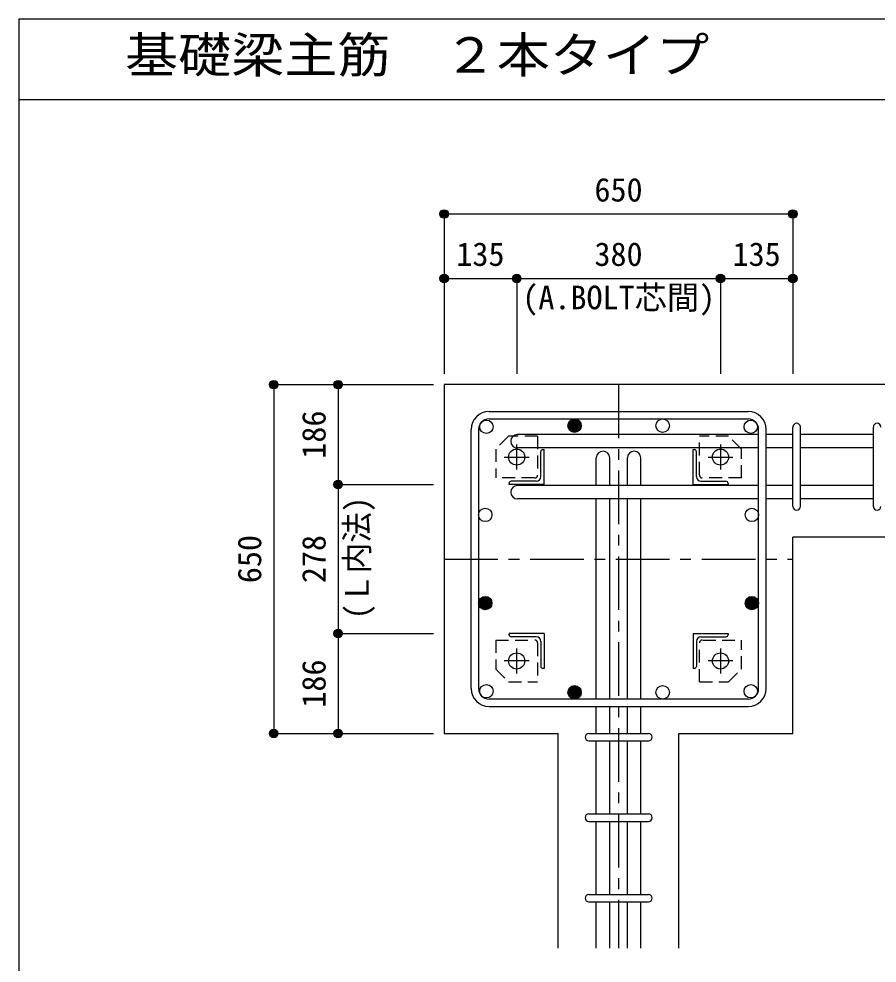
# Model space of a CAD drawing. Units: millimetres at full size, sheet at 1:20. Extents: x -3982 to 3969, y -2797 to 2801.
# Drawn here: x -3982 to -2382, y 1041 to 2801 of the extents above; entities that cross this region are included whole.
import ezdxf
from ezdxf.enums import TextEntityAlignment as Align

# ---------------------------------------------------------------- set-up
doc = ezdxf.new("R2010")
doc.units = ezdxf.units.MM
doc.header["$LTSCALE"] = 20
doc.header["$PDMODE"] = 32
doc.header["$PDSIZE"] = 10
doc.linetypes.add('CHAIN1', pattern=[8, 5, -1, 1, -1])
doc.linetypes.add('DASHED1', pattern=[1.8, 1.2, -0.6])
for name, color, linetype in [('6-1_躯体線', 2, 'Continuous'), ('6-2_A.Bolt_', 4, 'Continuous'), ('6-3_柱型主筋', 4, 'Continuous'), ('6-4_フープ', 7, 'Continuous'), ('6-5_梁主筋', 7, 'Continuous'), ('6-6_S.T.P.', 7, 'Continuous'), ('6-7_文字', 7, 'Continuous'), ('6-9_プレート', 4, 'DASHED1'), ('6-D_寸法', 4, 'Continuous'), ('F-0_枠', 6, 'Continuous')]:
    doc.layers.add(name, color=color, linetype=linetype)
doc.styles.add('ＭＳ ゴシック', font='')
doc.styles.get('ＭＳ ゴシック').set_extended_font_data('MS Gothic')

msp = doc.modelspace()

# ---------------------------------------------------------------- linework, layer by layer
at = {"layer": '6-1_躯体線'}
for p, q in [((-3188.87, 2119.12), (-3188.87, 1469.12)), ((-2138.87, 2119.12), (-3188.87, 2119.12)), ((-2138.87, 1835.12), (-2538.87, 1835.12)), ((-2538.87, 1469.12), (-2538.87, 1835.12)), ((-3188.87, 1469.12), (-2976.37, 1469.12)), ((-2976.37, 1069.12), (-2976.37, 1469.12)), ((-2751.37, 1069.12), (-2751.37, 1469.12)), ((-2751.37, 1469.12), (-2538.87, 1469.12))]:
    msp.add_line(p, q, dxfattribs=at)
at = {"layer": '6-2_A.Bolt_', "linetype": 'CHAIN1'}
for p, q in [((-3053.87, 1960.92), (-3053.87, 2007.42)), ((-2673.87, 2007.42), (-2673.87, 1960.92)), ((-3077.17, 1984.12), (-3030.67, 1984.12)), ((-2697.07, 1984.12), (-2650.57, 1984.12)), ((-3053.87, 1580.82), (-3053.87, 1627.32)), ((-2673.87, 1627.32), (-2673.87, 1580.82)), ((-3030.67, 1604.12), (-3077.17, 1604.12)), ((-2650.57, 1604.12), (-2697.07, 1604.12))]:
    msp.add_line(p, q, dxfattribs=at)
at = {"layer": '6-2_A.Bolt_'}
for p, q in [((-3008.87, 1947.62), (-3008.87, 1994.12)), ((-3004.87, 1998.12), (-3002.87, 1998.12)), ((-3002.87, 1933.12), (-3002.87, 1998.12)), ((-2724.87, 1998.12), (-2722.87, 1998.12)), ((-2724.87, 1933.12), (-2724.87, 1998.12)), ((-2718.87, 1947.62), (-2718.87, 1994.12)), ((-3017.37, 1939.12), (-3063.87, 1939.12)), ((-2710.37, 1939.12), (-2663.87, 1939.12)), ((-3067.87, 1933.12), (-3067.87, 1935.12)), ((-3002.87, 1933.12), (-3067.87, 1933.12)), ((-2724.87, 1933.12), (-2659.87, 1933.12)), ((-2659.87, 1935.12), (-2659.87, 1933.12)), ((-3067.87, 1653.12), (-3067.87, 1655.12)), ((-3002.87, 1655.12), (-3067.87, 1655.12)), ((-3002.87, 1655.12), (-3002.87, 1590.12)), ((-2724.87, 1655.12), (-2659.87, 1655.12)), ((-2724.87, 1655.12), (-2724.87, 1590.12)), ((-2659.87, 1655.12), (-2659.87, 1653.12)), ((-3017.37, 1649.12), (-3063.87, 1649.12)), ((-3008.87, 1640.62), (-3008.87, 1594.12)), ((-2718.87, 1640.62), (-2718.87, 1594.12)), ((-2710.37, 1649.12), (-2663.87, 1649.12)), ((-3002.87, 1590.12), (-3004.87, 1590.12)), ((-2722.87, 1590.12), (-2724.87, 1590.12))]:
    msp.add_line(p, q, dxfattribs=at)
at = {"layer": '6-2_A.Bolt_', "color": 3}
for centre in [(-3053.87, 1984.12), (-2673.87, 1984.12), (-3053.87, 1604.12), (-2673.87, 1604.12)]:
    msp.add_circle(centre, 15, dxfattribs=at)
at = {"layer": '6-2_A.Bolt_'}
for centre, radius, start, end in [((-3004.87, 1994.12), 4, 90, 180), ((-2722.87, 1994.12), 4, 0, 90), ((-3063.87, 1935.12), 4, 90, 180), ((-3017.37, 1947.62), 8.5, 270, 0), ((-2710.37, 1947.62), 8.5, 180, 270), ((-2663.87, 1935.12), 4, 0, 90), ((-3063.87, 1653.12), 4, 180, 270), ((-3017.37, 1640.62), 8.5, 0, 90), ((-2710.37, 1640.62), 8.5, 90, 180), ((-2663.87, 1653.12), 4, 270, 0), ((-3004.87, 1594.12), 4, 180, 270), ((-2722.87, 1594.12), 4, 270, 0)]:
    msp.add_arc(centre, radius, start, end, dxfattribs=at)
at = {"layer": '6-3_柱型主筋', "color": 3}
for centre in [(-3110.32, 2040.57), (-2946.02, 2042.62), (-2781.72, 2042.62), (-2781.72, 2042.62), (-2617.42, 2040.57), (-3112.37, 1876.27), (-3112.37, 1876.27), (-2615.37, 1876.27), (-2615.37, 1876.27), (-3112.37, 1711.97), (-2615.37, 1711.97), (-3110.32, 1547.67), (-2946.02, 1545.62), (-2781.72, 1545.62), (-2781.72, 1545.62), (-2617.42, 1547.67)]:
    msp.add_circle(centre, 12.5, dxfattribs=at)
at = {"layer": '6-3_柱型主筋'}
for centre, radius in [((-2946.02, 2042.62), 12.5), ((-2946.02, 2042.62), 11.25), ((-2946.02, 2042.62), 10), ((-2946.02, 2042.62), 8.75), ((-2946.02, 2042.62), 7.5), ((-2946.02, 2042.62), 6.25), ((-2946.02, 2042.62), 5), ((-2946.02, 2042.62), 3.75), ((-2946.02, 2042.62), 2.5), ((-2946.02, 2042.62), 1.25), ((-3112.37, 1711.97), 12.5), ((-3112.37, 1711.97), 11.25), ((-3112.37, 1711.97), 10), ((-3112.37, 1711.97), 8.75), ((-3112.37, 1711.97), 7.5), ((-3112.37, 1711.97), 6.25), ((-3112.37, 1711.97), 5), ((-3112.37, 1711.97), 3.75), ((-3112.37, 1711.97), 2.5), ((-3112.37, 1711.97), 1.25), ((-2615.37, 1711.97), 12.5), ((-2615.37, 1711.97), 11.25), ((-2615.37, 1711.97), 10), ((-2615.37, 1711.97), 8.75), ((-2615.37, 1711.97), 7.5), ((-2615.37, 1711.97), 6.25), ((-2615.37, 1711.97), 5), ((-2615.37, 1711.97), 3.75), ((-2615.37, 1711.97), 2.5), ((-2615.37, 1711.97), 1.25), ((-2946.02, 1545.62), 12.5), ((-2946.02, 1545.62), 11.25), ((-2946.02, 1545.62), 10), ((-2946.02, 1545.62), 8.75), ((-2946.02, 1545.62), 7.5), ((-2946.02, 1545.62), 6.25), ((-2946.02, 1545.62), 5), ((-2946.02, 1545.62), 3.75), ((-2946.02, 1545.62), 2.5), ((-2946.02, 1545.62), 1.25)]:
    msp.add_circle(centre, radius, dxfattribs=at)
at = {"layer": '6-4_フープ'}
for p, q in [((-3105.37, 2069.12), (-2622.37, 2069.12)), ((-3105.37, 2055.12), (-2622.37, 2055.12)), ((-3138.87, 1552.62), (-3138.87, 2035.62)), ((-3124.87, 2035.62), (-3124.87, 1552.62)), ((-2602.87, 1552.62), (-2602.87, 2035.62)), ((-2588.87, 1552.62), (-2588.87, 2035.62)), ((-2622.37, 1533.12), (-3105.37, 1533.12)), ((-3105.37, 1519.12), (-2622.37, 1519.12))]:
    msp.add_line(p, q, dxfattribs=at)
for centre, radius, start, end in [((-3105.37, 2035.62), 33.5, 90, 180), ((-2622.37, 2035.62), 33.5, 0, 90), ((-3105.37, 2035.62), 19.5, 90, 180), ((-2622.37, 2035.62), 19.5, 0, 90), ((-3105.37, 1552.62), 33.5, 180, 270), ((-3105.37, 1552.62), 19.5, 180, 270), ((-2622.37, 1552.62), 33.5, 270, 0), ((-2622.37, 1552.62), 19.5, 270, 0)]:
    msp.add_arc(centre, radius, start, end, dxfattribs=at)
at = {"layer": '6-5_梁主筋'}
for p, q in [((-2602.87, 2026.07), (-3052.37, 2026.07)), ((-2538.87, 2026.07), (-2588.87, 2026.07)), ((-2388.87, 2026.07), (-2524.87, 2026.07)), ((-2602.87, 2001.07), (-3052.37, 2001.07)), ((-2538.87, 2001.07), (-2588.87, 2001.07)), ((-2388.87, 2001.07), (-2524.87, 2001.07)), ((-2905.37, 1931.12), (-2905.37, 1982.62)), ((-2880.37, 1931.12), (-2880.37, 1982.62)), ((-2847.37, 1931.12), (-2847.37, 1982.62)), ((-2822.37, 1931.12), (-2822.37, 1982.62)), ((-2602.87, 1931.12), (-3052.37, 1931.12)), ((-2538.87, 1931.12), (-2588.87, 1931.12)), ((-2388.87, 1931.12), (-2524.87, 1931.12)), ((-2602.87, 1906.12), (-3052.37, 1906.12)), ((-2905.37, 1533.12), (-2905.37, 1906.12)), ((-2880.37, 1533.12), (-2880.37, 1906.12)), ((-2847.37, 1533.12), (-2847.37, 1906.12)), ((-2822.37, 1533.12), (-2822.37, 1906.12)), ((-2538.87, 1906.12), (-2588.87, 1906.12)), ((-2388.87, 1906.12), (-2524.87, 1906.12)), ((-2905.37, 1469.12), (-2905.37, 1519.12)), ((-2880.37, 1469.12), (-2880.37, 1519.12)), ((-2847.37, 1469.12), (-2847.37, 1519.12)), ((-2822.37, 1469.12), (-2822.37, 1519.12)), ((-2905.37, 1319.12), (-2905.37, 1455.12)), ((-2880.37, 1319.12), (-2880.37, 1455.12)), ((-2847.37, 1319.12), (-2847.37, 1455.12)), ((-2822.37, 1319.12), (-2822.37, 1455.12)), ((-2905.37, 1169.12), (-2905.37, 1305.12)), ((-2880.37, 1169.12), (-2880.37, 1305.12)), ((-2847.37, 1169.12), (-2847.37, 1305.12)), ((-2822.37, 1169.12), (-2822.37, 1305.12)), ((-2905.37, 1069.12), (-2905.37, 1155.12)), ((-2880.37, 1069.12), (-2880.37, 1155.12)), ((-2847.37, 1069.12), (-2847.37, 1155.12)), ((-2822.37, 1069.12), (-2822.37, 1155.12))]:
    msp.add_line(p, q, dxfattribs=at)
for centre, start, end in [((-3052.37, 2013.57), 90, 270), ((-2892.87, 1982.62), 0, 180), ((-2834.87, 1982.62), 0, 180), ((-3052.37, 1918.62), 90, 270)]:
    msp.add_arc(centre, 12.5, start, end, dxfattribs=at)
at = {"layer": '6-6_S.T.P.'}
for p, q in [((-2538.87, 1892.12), (-2538.87, 2039.68)), ((-2524.87, 1892.12), (-2524.87, 2039.68)), ((-2388.87, 1892.12), (-2388.87, 2039.68)), ((-2919.37, 1469.12), (-2808.37, 1469.12)), ((-2919.37, 1455.12), (-2808.37, 1455.12)), ((-2919.37, 1319.12), (-2808.37, 1319.12)), ((-2919.37, 1305.12), (-2808.37, 1305.12)), ((-2919.37, 1169.12), (-2808.37, 1169.12)), ((-2919.37, 1155.12), (-2808.37, 1155.12))]:
    msp.add_line(p, q, dxfattribs=at)
for centre, start, end in [((-2531.87, 2040.07), 0, 180), ((-2531.87, 2040.07), 0, 180), ((-2531.87, 2040.07), 0, 180), ((-2531.87, 2040.07), 0, 180), ((-2381.87, 2040.07), 0, 180), ((-2531.87, 1892.12), 180, 0), ((-2531.87, 1892.12), 180, 0), ((-2531.87, 1892.12), 180, 0), ((-2531.87, 1892.12), 180, 0), ((-2381.87, 1892.12), 180, 0), ((-2919.37, 1462.12), 90, 270), ((-2919.37, 1462.12), 90, 270), ((-2919.37, 1462.12), 90, 270), ((-2919.37, 1462.12), 90, 270), ((-2808.37, 1462.12), 270, 90), ((-2808.37, 1462.12), 270, 90), ((-2808.37, 1462.12), 270, 90), ((-2808.37, 1462.12), 270, 90), ((-2919.37, 1312.12), 90, 270), ((-2808.37, 1312.12), 270, 90), ((-2919.37, 1162.12), 90, 270), ((-2808.37, 1162.12), 270, 90)]:
    msp.add_arc(centre, 7, start, end, dxfattribs=at)
at = {"layer": '6-9_プレート'}
for p, q in [((-3068.87, 2023.12), (-3092.87, 1999.12)), ((-3014.87, 2023.12), (-3068.87, 2023.12)), ((-3014.87, 2023.12), (-3014.87, 1951.12)), ((-2712.87, 1951.12), (-2712.87, 2023.12)), ((-2658.87, 2023.12), (-2712.87, 2023.12)), ((-2634.87, 1999.12), (-2658.87, 2023.12)), ((-3092.87, 1999.12), (-3092.87, 1945.12)), ((-2634.87, 1945.12), (-2634.87, 1999.12)), ((-3020.87, 1945.12), (-3092.87, 1945.12)), ((-2634.87, 1945.12), (-2706.87, 1945.12)), ((-3092.87, 1643.12), (-3092.87, 1589.12)), ((-3092.87, 1643.12), (-3020.87, 1643.12)), ((-3014.87, 1637.12), (-3014.87, 1565.12)), ((-2712.87, 1565.12), (-2712.87, 1637.12)), ((-2706.87, 1643.12), (-2634.87, 1643.12)), ((-2634.87, 1589.12), (-2634.87, 1643.12)), ((-3092.87, 1589.12), (-3068.87, 1565.12)), ((-2658.87, 1565.12), (-2634.87, 1589.12)), ((-3068.87, 1565.12), (-3014.87, 1565.12)), ((-2712.87, 1565.12), (-2658.87, 1565.12))]:
    msp.add_line(p, q, dxfattribs=at)
for centre, start, end in [((-3019.87, 1950.12), 270, 0), ((-2707.87, 1950.12), 180, 270), ((-3019.87, 1638.12), 0, 90), ((-2707.87, 1638.12), 90, 180)]:
    msp.add_arc(centre, 5, start, end, dxfattribs=at)
at = {"layer": '6-D_寸法'}
for p, q in [((-3188.87, 2437.15), (-3188.87, 2317.15)), ((-3188.87, 2437.15), (-2538.87, 2437.15)), ((-2538.87, 2437.15), (-2538.87, 2317.15)), ((-3188.87, 2317.15), (-3188.87, 2139.12)), ((-3188.87, 2317.15), (-3053.87, 2317.15)), ((-3188.87, 2317.15), (-3188.87, 2139.12)), ((-3053.87, 2317.15), (-3053.87, 2139.12)), ((-3053.87, 2317.15), (-2673.87, 2317.15)), ((-2673.87, 2317.15), (-2673.87, 2139.12)), ((-2538.87, 2317.15), (-2538.87, 2139.12)), ((-3506.89, 2119.12), (-3386.89, 2119.12)), ((-3506.89, 2119.12), (-3506.89, 1469.12)), ((-3386.89, 2119.12), (-3208.87, 2119.12)), ((-3386.89, 2119.12), (-3208.87, 2119.12)), ((-3386.89, 2119.12), (-3208.87, 2119.12)), ((-3386.89, 2119.12), (-3386.89, 1933.12)), ((-3386.89, 2119.12), (-3208.87, 2119.12)), ((-3386.89, 1933.12), (-3386.89, 1655.12)), ((-3386.89, 1933.12), (-3208.87, 1933.12)), ((-3386.89, 1655.12), (-3208.87, 1655.12)), ((-3386.89, 1655.12), (-3386.89, 1469.12)), ((-3506.89, 1469.12), (-3386.89, 1469.12)), ((-3386.89, 1469.12), (-3208.87, 1469.12)), ((-3386.89, 1469.12), (-3208.87, 1469.12)), ((-3386.89, 1469.12), (-3208.87, 1469.12)), ((-3386.89, 1469.12), (-3208.87, 1469.12))]:
    msp.add_line(p, q, dxfattribs=at)
at = {"layer": '6-D_寸法', "linetype": 'CHAIN1'}
for p, q in [((-2863.87, 2119.12), (-2863.87, 1069.12)), ((-3188.87, 1794.12), (-2538.87, 1794.12))]:
    msp.add_line(p, q, dxfattribs=at)
at = {"layer": '6-D_寸法'}
for points in [[(-3188.87, 2437.15), (-3188.87, 2317.15), (-3188.87, 2139.12)], [(-2673.87, 2317.15), (-2538.87, 2317.15), (-2538.87, 2139.12)], [(-3506.89, 1469.12), (-3386.89, 1469.12), (-3208.87, 1469.12)], [(-3506.89, 1469.12), (-3386.89, 1469.12), (-3208.87, 1469.12)]]:
    msp.add_lwpolyline(points, dxfattribs=at)
for centre, radius in [((-3188.87, 2437.15), 8), ((-3188.87, 2437.15), 7.2), ((-3188.87, 2437.15), 6.4), ((-3188.87, 2437.15), 5.6), ((-3188.87, 2437.15), 4.8), ((-3188.87, 2437.15), 4), ((-3188.87, 2437.15), 3.2), ((-3188.87, 2437.15), 2.4), ((-3188.87, 2437.15), 1.6), ((-3188.87, 2437.15), 0.8), ((-2538.87, 2437.15), 8), ((-2538.87, 2437.15), 7.2), ((-2538.87, 2437.15), 6.4), ((-2538.87, 2437.15), 5.6), ((-2538.87, 2437.15), 4.8), ((-2538.87, 2437.15), 4), ((-2538.87, 2437.15), 3.2), ((-2538.87, 2437.15), 2.4), ((-2538.87, 2437.15), 1.6), ((-2538.87, 2437.15), 0.8), ((-3188.87, 2317.15), 8), ((-3188.87, 2317.15), 7.2), ((-3188.87, 2317.15), 6.4), ((-3053.87, 2317.15), 8), ((-3053.87, 2317.15), 7.2), ((-3053.87, 2317.15), 6.4), ((-2673.87, 2317.15), 8), ((-2673.87, 2317.15), 7.2), ((-2673.87, 2317.15), 6.4), ((-2538.87, 2317.15), 8), ((-2538.87, 2317.15), 7.2), ((-2538.87, 2317.15), 6.4), ((-3188.87, 2317.15), 5.6), ((-3188.87, 2317.15), 4.8), ((-3188.87, 2317.15), 4), ((-3188.87, 2317.15), 3.2), ((-3188.87, 2317.15), 2.4), ((-3188.87, 2317.15), 1.6), ((-3188.87, 2317.15), 0.8), ((-3053.87, 2317.15), 5.6), ((-3053.87, 2317.15), 4.8), ((-3053.87, 2317.15), 4), ((-3053.87, 2317.15), 3.2), ((-3053.87, 2317.15), 2.4), ((-3053.87, 2317.15), 1.6), ((-3053.87, 2317.15), 0.8), ((-2673.87, 2317.15), 5.6), ((-2673.87, 2317.15), 4.8), ((-2673.87, 2317.15), 4), ((-2673.87, 2317.15), 3.2), ((-2673.87, 2317.15), 2.4), ((-2673.87, 2317.15), 1.6), ((-2673.87, 2317.15), 0.8), ((-2538.87, 2317.15), 5.6), ((-2538.87, 2317.15), 4.8), ((-2538.87, 2317.15), 4), ((-2538.87, 2317.15), 3.2), ((-2538.87, 2317.15), 2.4), ((-2538.87, 2317.15), 1.6), ((-2538.87, 2317.15), 0.8), ((-3506.89, 2119.12), 8), ((-3506.89, 2119.12), 7.2), ((-3506.89, 2119.12), 6.4), ((-3506.89, 2119.12), 5.6), ((-3506.89, 2119.12), 4.8), ((-3506.89, 2119.12), 4), ((-3506.89, 2119.12), 3.2), ((-3506.89, 2119.12), 2.4), ((-3506.89, 2119.12), 1.6), ((-3506.89, 2119.12), 0.8), ((-3386.89, 2119.12), 8), ((-3386.89, 2119.12), 7.2), ((-3386.89, 2119.12), 6.4), ((-3386.89, 2119.12), 5.6), ((-3386.89, 2119.12), 4.8), ((-3386.89, 2119.12), 4), ((-3386.89, 2119.12), 3.2), ((-3386.89, 2119.12), 2.4), ((-3386.89, 2119.12), 1.6), ((-3386.89, 2119.12), 0.8), ((-3386.89, 1933.12), 8), ((-3386.89, 1933.12), 7.2), ((-3386.89, 1933.12), 6.4), ((-3386.89, 1933.12), 5.6), ((-3386.89, 1933.12), 4.8), ((-3386.89, 1933.12), 4), ((-3386.89, 1933.12), 3.2), ((-3386.89, 1933.12), 2.4), ((-3386.89, 1933.12), 1.6), ((-3386.89, 1933.12), 0.8), ((-3386.89, 1655.12), 8), ((-3386.89, 1655.12), 7.2), ((-3386.89, 1655.12), 6.4), ((-3386.89, 1655.12), 5.6), ((-3386.89, 1655.12), 4.8), ((-3386.89, 1655.12), 4), ((-3386.89, 1655.12), 3.2), ((-3386.89, 1655.12), 2.4), ((-3386.89, 1655.12), 1.6), ((-3386.89, 1655.12), 0.8), ((-3506.89, 1469.12), 8), ((-3506.89, 1469.12), 7.2), ((-3506.89, 1469.12), 6.4), ((-3506.89, 1469.12), 5.6), ((-3506.89, 1469.12), 4.8), ((-3506.89, 1469.12), 4), ((-3506.89, 1469.12), 3.2), ((-3506.89, 1469.12), 2.4), ((-3506.89, 1469.12), 1.6), ((-3506.89, 1469.12), 0.8), ((-3386.89, 1469.12), 8), ((-3386.89, 1469.12), 7.2), ((-3386.89, 1469.12), 6.4), ((-3386.89, 1469.12), 5.6), ((-3386.89, 1469.12), 4.8), ((-3386.89, 1469.12), 4), ((-3386.89, 1469.12), 3.2), ((-3386.89, 1469.12), 2.4), ((-3386.89, 1469.12), 1.6), ((-3386.89, 1469.12), 0.8)]:
    msp.add_circle(centre, radius, dxfattribs=at)
at = {"layer": '6-D_寸法', "color": 7}
for p in [(-3188.87, 2437.15), (-2538.87, 2437.15), (-3188.87, 2317.15), (-3053.87, 2317.15), (-2673.87, 2317.15), (-2538.87, 2317.15), (-3506.89, 2119.12), (-3386.89, 2119.12), (-3386.89, 1933.12), (-3386.89, 1655.12), (-3506.89, 1469.12), (-3386.89, 1469.12)]:
    msp.add_point(p, dxfattribs=at)
at = {"layer": 'F-0_枠'}
for q in [(3969.4, 2800.77), (-3981.92, -2796.83)]:
    msp.add_line((-3981.92, 2800.77), q, dxfattribs=at)
at = {"layer": 'F-0_枠', "color": 2}
msp.add_line((-3981.92, 2650.77), (2482.4, 2650.77), dxfattribs=at)

# ---------------------------------------------------------------- texts
at = {"layer": '6-7_文字', "color": 2, "style": 'ＭＳ ゴシック', "width": 1.1}
msp.add_text('\u3000\u3000基礎梁主筋\u3000２本タイプ', height=65.98, dxfattribs=at).set_placement((-3981.92, 2680.77), align=Align.BOTTOM_LEFT)
at = {"layer": '6-7_文字', "color": 4, "style": 'ＭＳ ゴシック'}
msp.add_text('(A.BOLT芯間)', height=43.99, dxfattribs=at).set_placement((-3043.34, 2246.37), align=Align.BOTTOM_LEFT)
at = {"layer": '6-D_寸法', "style": 'ＭＳ ゴシック'}
for s, p in [('650', (-2908.87, 2447.15)), ('135', (-3166.37, 2327.15)), ('380', (-2908.87, 2327.15)), ('135', (-2651.37, 2327.15))]:
    msp.add_text(s, height=43.99, dxfattribs=at).set_placement(p, align=Align.BOTTOM_LEFT)
for s, p in [('186', (-3396.89, 1981.12)), ('650', (-3516.89, 1749.12)), ('278', (-3396.89, 1749.12)), ('186', (-3396.89, 1517.12))]:
    msp.add_text(s, height=43.99, rotation=90, dxfattribs=at).set_placement(p, align=Align.BOTTOM_LEFT)
at = {"layer": '6-D_寸法', "style": 'ＭＳ ゴシック', "width": 0.95}
msp.add_text('(Ｌ内法)', height=43.99, rotation=90, dxfattribs=at).set_placement((-3316.41, 1682.02), align=Align.BOTTOM_LEFT)

doc.saveas('drawing.dxf')
